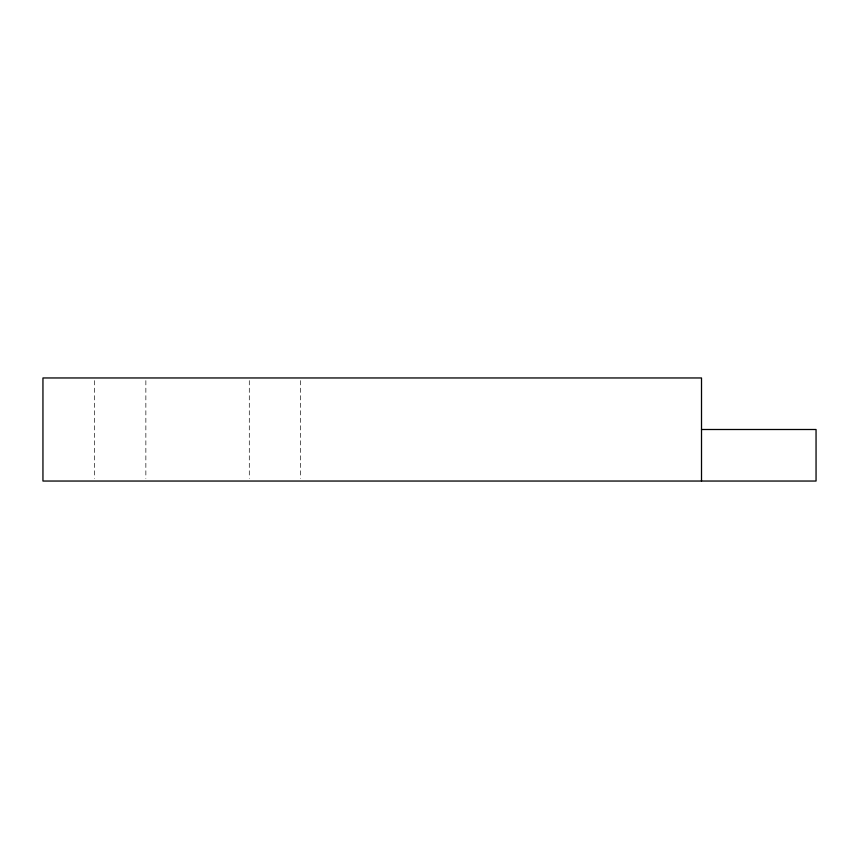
<?xml version="1.0" encoding="UTF-8"?>
<svg xmlns="http://www.w3.org/2000/svg" width="859" height="859" viewBox="0 0 859 859"><rect width="100%" height="100%" fill="white"/><g stroke="black" fill="none" stroke-linecap="round" stroke-linejoin="round"><path stroke-width="0.64" stroke-dasharray="4.29 3.22" d="M300.661 380.634L300.661 478.366M249.293 380.634L249.293 478.366M145.858 380.634L145.858 478.366M94.49 380.634L94.49 478.366"/><path stroke-width="1.29" d="M701.513 429.5L816.05 429.5L816.05 481.04L42.95 481.04L42.95 377.96L701.513 377.96L701.513 481.04"/></g></svg>
